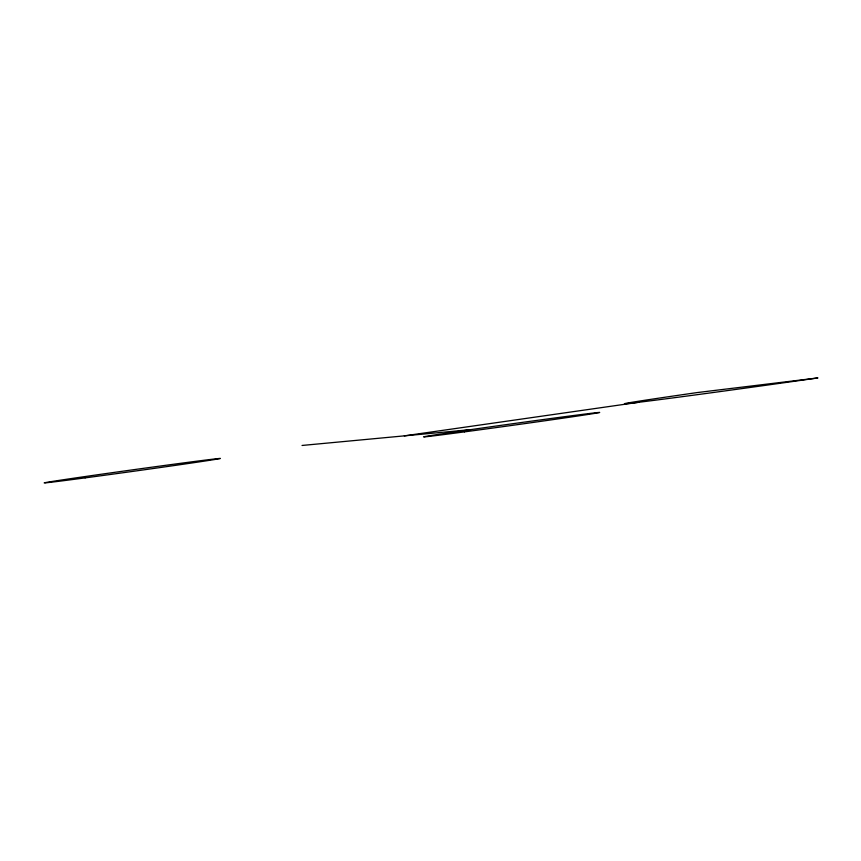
<?xml version="1.0" encoding="UTF-8"?>
<svg xmlns="http://www.w3.org/2000/svg" width="861" height="861" viewBox="0 0 861 861"><rect width="100%" height="100%" fill="white"/><g stroke="black" fill="none" stroke-linecap="round" stroke-linejoin="round"><path stroke-width="1.29" d="M404.315 435.86L639.013 402.238A134.338 1.173 -7.9 0 0 817.95 377.925L697.259 392.562A134.338 1.173 -7.9 0 0 639.013 402.238M302.039 445.46L470.795 429.628M85.153 477.877A89.555 0.786 -7.9 0 0 220.384 458.461A89.555 0.786 -7.9 0 0 89.619 475.896A89.555 0.786 -7.9 0 0 85.153 477.877M464.456 431.878A89.555 0.786 -7.9 0 0 599.687 412.462A89.555 0.786 -7.9 0 0 468.922 429.897A89.555 0.786 -7.9 0 0 464.456 431.878"/></g></svg>
